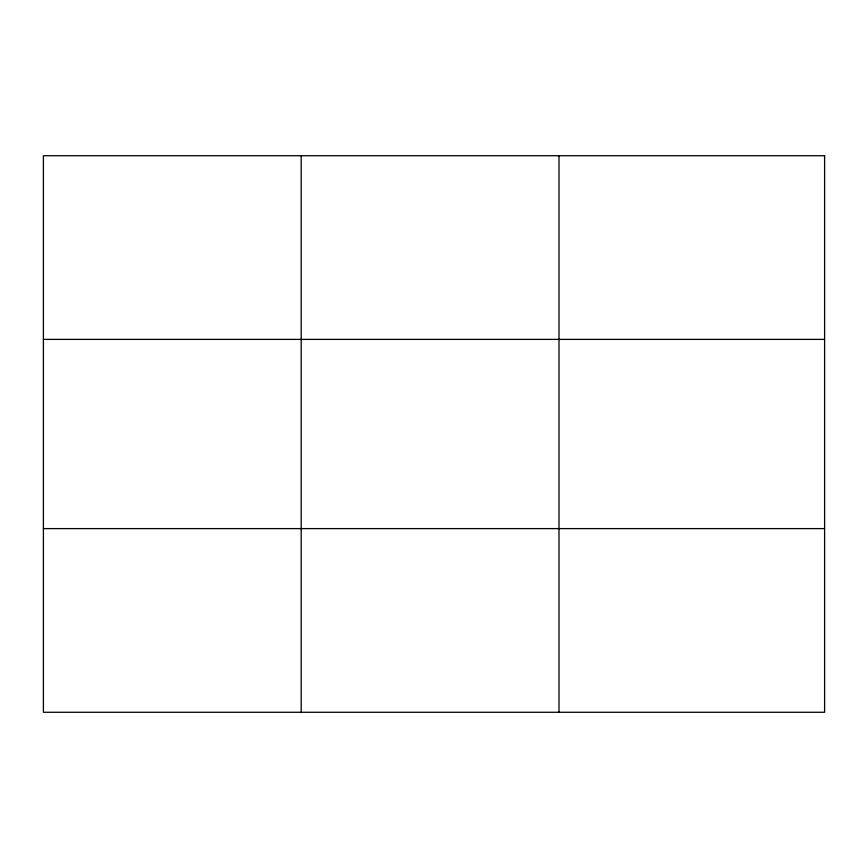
<?xml version="1.0" encoding="UTF-8"?>
<svg xmlns="http://www.w3.org/2000/svg" width="868" height="868" viewBox="0 0 868 868"><rect width="100%" height="100%" fill="white"/><g stroke="black" fill="none" stroke-linecap="round" stroke-linejoin="round"><path stroke-width="1.3" d="M301.196 712.27L301.196 155.73M558.992 712.27L558.992 155.73M43.4 339.388L824.6 339.388M43.4 528.612L824.6 528.612M824.6 155.73L824.6 712.27L43.4 712.27L43.4 155.73L824.6 155.73"/></g></svg>
